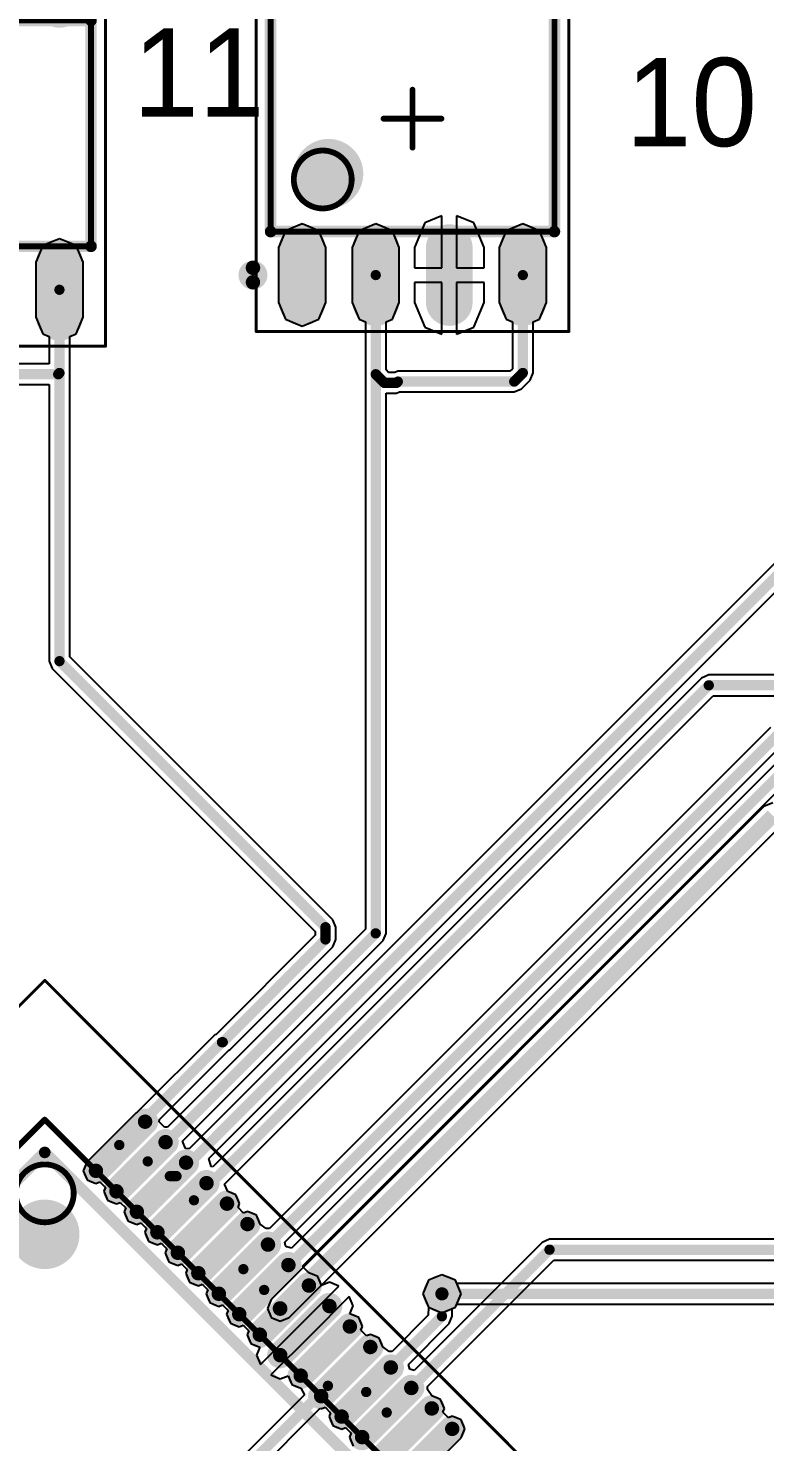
# Model space of a CAD drawing. Header units: millimetres. Extents: x 67 to 176, y 11 to 117.
# Drawn here: x 124.81 to 137.53, y 67.55 to 91.95 of the extents above; entities that cross this region are included whole.
import ezdxf

# ---------------------------------------------------------------- set-up
doc = ezdxf.new("R2010")
doc.units = ezdxf.units.MM
for name, color, linetype in [('BottomLayer', 5, 'Continuous'), ('BottomSolder', 6, 'Continuous'), ('Mechanical13', 56, 'Continuous'), ('Mechanical15', 56, 'Continuous'), ('MultiLayer', 9, 'Continuous'), ('TopLayer', 1, 'Continuous'), ('TopOverlay', 2, 'Continuous'), ('TopPaste', 8, 'Continuous'), ('TopSolder', 216, 'Continuous'), ('ViaHoleLayer', 16, 'Continuous')]:
    doc.layers.add(name, color=color, linetype=linetype)

# ---------------------------------------------------------------- blocks, each defined once
blk = doc.blocks.new('TC4428_54')
at = {"layer": 'Mechanical13', "const_width": 0.1}
for points in [[(-1.95, 2.45), (1.95, 2.45)], [(-1.95, 2.45), (-1.95, -2.45)], [(1.95, 2.45), (1.95, -2.45)], [(-1.95, -2.45), (1.95, -2.45)]]:
    blk.add_lwpolyline(points, dxfattribs=at)
at = {"layer": 'Mechanical13'}
for points, const_width in [([(-1.975, 2.45, 1), (-1.925, 2.45, 1)], 0.05), ([(-1.975, 2.45, 1), (-1.925, 2.45, 1)], 0.05), ([(1.925, 2.45, 1), (1.975, 2.45, 1)], 0.05), ([(1.925, 2.45, 1), (1.975, 2.45, 1)], 0.05), ([(-0.55, 1.55, 1), (-1.55, 1.55, 1)], 0.1), ([(-1.575, 1.55, 1), (-1.525, 1.55, 1)], 0.05), ([(-0.575, 1.55, 1), (-0.525, 1.55, 1)], 0.05), ([(-1.975, -2.45, 1), (-1.925, -2.45, 1)], 0.05), ([(-1.975, -2.45, 1), (-1.925, -2.45, 1)], 0.05), ([(1.925, -2.45, 1), (1.975, -2.45, 1)], 0.05), ([(1.925, -2.45, 1), (1.975, -2.45, 1)], 0.05)]:
    blk.add_lwpolyline(points, format="xyb", close=True, dxfattribs=dict(at, const_width=const_width))
at = {"layer": 'Mechanical15'}
for points, const_width in [([(-3.675, 2.7), (3.675, 2.7)], 0.05), ([(-3.675, 2.7), (-3.675, -2.7)], 0.05), ([(3.675, 2.7), (3.675, -2.7)], 0.05), ([(0, 0.5), (0, -0.5)], 0.1), ([(-0.5, 0), (0.5, 0)], 0.1), ([(-3.675, -2.7), (3.675, -2.7)], 0.05)]:
    blk.add_lwpolyline(points, dxfattribs=dict(at, const_width=const_width))
for points, const_width in [([(-3.687, 2.7, 1), (-3.662, 2.7, 1)], 0.025), ([(-3.687, 2.7, 1), (-3.662, 2.7, 1)], 0.025), ([(3.663, 2.7, 1), (3.688, 2.7, 1)], 0.025), ([(3.663, 2.7, 1), (3.688, 2.7, 1)], 0.025), ([(-0.025, 0.5, 1), (0.025, 0.5, 1)], 0.05), ([(-0.525, 0, 1), (-0.475, 0, 1)], 0.05), ([(0.475, 0, 1), (0.525, 0, 1)], 0.05), ([(-0.025, -0.5, 1), (0.025, -0.5, 1)], 0.05), ([(-3.687, -2.7, 1), (-3.662, -2.7, 1)], 0.025), ([(-3.687, -2.7, 1), (-3.662, -2.7, 1)], 0.025), ([(3.663, -2.7, 1), (3.688, -2.7, 1)], 0.025), ([(3.663, -2.7, 1), (3.688, -2.7, 1)], 0.025)]:
    blk.add_lwpolyline(points, format="xyb", close=True, dxfattribs=dict(at, const_width=const_width))
at = {"layer": 'TopLayer', "const_width": 0.6}
for points in [[(-3.175, 1.905), (-2.225, 1.905)], [(2.225, 1.905), (3.175, 1.905)], [(-3.175, 0.635), (-2.225, 0.635)], [(2.225, 0.635), (3.175, 0.635)], [(-3.175, -0.635), (-2.225, -0.635)], [(2.225, -0.635), (3.175, -0.635)], [(-3.175, -1.905), (-2.225, -1.905)], [(2.225, -1.905), (3.175, -1.905)]]:
    blk.add_lwpolyline(points, dxfattribs=at)
at = {"layer": 'TopLayer', "const_width": 0.3}
for points in [[(-3.325, 1.905, 1), (-3.025, 1.905, 1)], [(-2.375, 1.905, 1), (-2.075, 1.905, 1)], [(2.075, 1.905, 1), (2.375, 1.905, 1)], [(3.025, 1.905, 1), (3.325, 1.905, 1)], [(-3.325, 0.635, 1), (-3.025, 0.635, 1)], [(-2.375, 0.635, 1), (-2.075, 0.635, 1)], [(2.075, 0.635, 1), (2.375, 0.635, 1)], [(3.025, 0.635, 1), (3.325, 0.635, 1)], [(-3.325, -0.635, 1), (-3.025, -0.635, 1)], [(-2.375, -0.635, 1), (-2.075, -0.635, 1)], [(2.075, -0.635, 1), (2.375, -0.635, 1)], [(3.025, -0.635, 1), (3.325, -0.635, 1)], [(-3.325, -1.905, 1), (-3.025, -1.905, 1)], [(-2.375, -1.905, 1), (-2.075, -1.905, 1)], [(2.075, -1.905, 1), (2.375, -1.905, 1)], [(3.025, -1.905, 1), (3.325, -1.905, 1)]]:
    blk.add_lwpolyline(points, format="xyb", close=True, dxfattribs=at)
at = {"layer": 'TopOverlay'}
for points, const_width in [([(-2.575, 2.755, 1), (-2.825, 2.755, 1)], 0.25), ([(-2.887, 2.755, 1), (-2.763, 2.755, 1)], 0.125), ([(-2.637, 2.755, 1), (-2.512, 2.755, 1)], 0.125), ([(-2, 2.45, 1), (-1.9, 2.45, 1)], 0.1), ([(-2, 2.45, 1), (-1.9, 2.45, 1)], 0.1), ([(1.9, 2.45, 1), (2, 2.45, 1)], 0.1), ([(1.9, 2.45, 1), (2, 2.45, 1)], 0.1), ([(-0.65, 1.45, 1), (-1.25, 1.45, 1)], 0.6), ([(-1.4, 1.45, 1), (-1.1, 1.45, 1)], 0.3), ([(-0.8, 1.45, 1), (-0.5, 1.45, 1)], 0.3), ([(-2, -2.45, 1), (-1.9, -2.45, 1)], 0.1), ([(-2, -2.45, 1), (-1.9, -2.45, 1)], 0.1), ([(1.9, -2.45, 1), (2, -2.45, 1)], 0.1), ([(1.9, -2.45, 1), (2, -2.45, 1)], 0.1)]:
    blk.add_lwpolyline(points, format="xyb", close=True, dxfattribs=dict(at, const_width=const_width))
at = {"layer": 'TopOverlay', "const_width": 0.2}
for points in [[(-1.95, 2.45), (1.95, 2.45)], [(-1.95, 2.45), (-1.95, -2.45)], [(1.95, 2.45), (1.95, -2.45)], [(-1.95, -2.45), (1.95, -2.45)]]:
    blk.add_lwpolyline(points, dxfattribs=at)
at = {"layer": 'TopPaste', "const_width": 0.6}
for points in [[(-3.175, 1.905), (-2.225, 1.905)], [(2.225, 1.905), (3.175, 1.905)], [(-3.175, 0.635), (-2.225, 0.635)], [(2.225, 0.635), (3.175, 0.635)], [(-3.175, -0.635), (-2.225, -0.635)], [(2.225, -0.635), (3.175, -0.635)], [(-3.175, -1.905), (-2.225, -1.905)], [(2.225, -1.905), (3.175, -1.905)]]:
    blk.add_lwpolyline(points, dxfattribs=at)
at = {"layer": 'TopPaste', "const_width": 0.3}
for points in [[(-3.325, 1.905, 1), (-3.025, 1.905, 1)], [(-2.375, 1.905, 1), (-2.075, 1.905, 1)], [(2.075, 1.905, 1), (2.375, 1.905, 1)], [(3.025, 1.905, 1), (3.325, 1.905, 1)], [(-3.325, 0.635, 1), (-3.025, 0.635, 1)], [(-2.375, 0.635, 1), (-2.075, 0.635, 1)], [(2.075, 0.635, 1), (2.375, 0.635, 1)], [(3.025, 0.635, 1), (3.325, 0.635, 1)], [(-3.325, -0.635, 1), (-3.025, -0.635, 1)], [(-2.375, -0.635, 1), (-2.075, -0.635, 1)], [(2.075, -0.635, 1), (2.375, -0.635, 1)], [(3.025, -0.635, 1), (3.325, -0.635, 1)], [(-3.325, -1.905, 1), (-3.025, -1.905, 1)], [(-2.375, -1.905, 1), (-2.075, -1.905, 1)], [(2.075, -1.905, 1), (2.375, -1.905, 1)], [(3.025, -1.905, 1), (3.325, -1.905, 1)]]:
    blk.add_lwpolyline(points, format="xyb", close=True, dxfattribs=at)
at = {"layer": 'TopSolder', "const_width": 0.803}
for points in [[(-3.175, 1.905), (-2.225, 1.905)], [(2.225, 1.905), (3.175, 1.905)], [(-3.175, 0.635), (-2.225, 0.635)], [(2.225, 0.635), (3.175, 0.635)], [(-3.175, -0.635), (-2.225, -0.635)], [(2.225, -0.635), (3.175, -0.635)], [(-3.175, -1.905), (-2.225, -1.905)], [(2.225, -1.905), (3.175, -1.905)]]:
    blk.add_lwpolyline(points, dxfattribs=at)
at = {"layer": 'TopSolder', "const_width": 0.402}
for points in [[(-3.376, 1.905, 1), (-2.974, 1.905, 1)], [(-2.426, 1.905, 1), (-2.024, 1.905, 1)], [(2.024, 1.905, 1), (2.426, 1.905, 1)], [(2.974, 1.905, 1), (3.376, 1.905, 1)], [(-3.376, 0.635, 1), (-2.974, 0.635, 1)], [(-2.426, 0.635, 1), (-2.024, 0.635, 1)], [(2.024, 0.635, 1), (2.426, 0.635, 1)], [(2.974, 0.635, 1), (3.376, 0.635, 1)], [(-3.376, -0.635, 1), (-2.974, -0.635, 1)], [(-2.426, -0.635, 1), (-2.024, -0.635, 1)], [(2.024, -0.635, 1), (2.426, -0.635, 1)], [(2.974, -0.635, 1), (3.376, -0.635, 1)], [(-3.376, -1.905, 1), (-2.974, -1.905, 1)], [(-2.426, -1.905, 1), (-2.024, -1.905, 1)], [(2.024, -1.905, 1), (2.426, -1.905, 1)], [(2.974, -1.905, 1), (3.376, -1.905, 1)]]:
    blk.add_lwpolyline(points, format="xyb", close=True, dxfattribs=at)
blk = doc.blocks.new('TC4428_57')
at = {"layer": 'Mechanical13', "const_width": 0.1}
for points in [[(-1.95, 2.45), (1.95, 2.45)], [(-1.95, 2.45), (-1.95, -2.45)], [(1.95, 2.45), (1.95, -2.45)], [(-1.95, -2.45), (1.95, -2.45)]]:
    blk.add_lwpolyline(points, dxfattribs=at)
at = {"layer": 'Mechanical13'}
for points, const_width in [([(-1.975, 2.45, 1), (-1.925, 2.45, 1)], 0.05), ([(-1.975, 2.45, 1), (-1.925, 2.45, 1)], 0.05), ([(1.925, 2.45, 1), (1.975, 2.45, 1)], 0.05), ([(1.925, 2.45, 1), (1.975, 2.45, 1)], 0.05), ([(-0.55, 1.55, 1), (-1.55, 1.55, 1)], 0.1), ([(-1.575, 1.55, 1), (-1.525, 1.55, 1)], 0.05), ([(-0.575, 1.55, 1), (-0.525, 1.55, 1)], 0.05), ([(-1.975, -2.45, 1), (-1.925, -2.45, 1)], 0.05), ([(-1.975, -2.45, 1), (-1.925, -2.45, 1)], 0.05), ([(1.925, -2.45, 1), (1.975, -2.45, 1)], 0.05), ([(1.925, -2.45, 1), (1.975, -2.45, 1)], 0.05)]:
    blk.add_lwpolyline(points, format="xyb", close=True, dxfattribs=dict(at, const_width=const_width))
at = {"layer": 'Mechanical15'}
for points, const_width in [([(-3.675, 2.7), (3.675, 2.7)], 0.05), ([(-3.675, 2.7), (-3.675, -2.7)], 0.05), ([(3.675, 2.7), (3.675, -2.7)], 0.05), ([(0, 0.5), (0, -0.5)], 0.1), ([(-0.5, 0), (0.5, 0)], 0.1), ([(-3.675, -2.7), (3.675, -2.7)], 0.05)]:
    blk.add_lwpolyline(points, dxfattribs=dict(at, const_width=const_width))
for points, const_width in [([(-3.687, 2.7, 1), (-3.662, 2.7, 1)], 0.025), ([(-3.687, 2.7, 1), (-3.662, 2.7, 1)], 0.025), ([(3.663, 2.7, 1), (3.688, 2.7, 1)], 0.025), ([(3.663, 2.7, 1), (3.688, 2.7, 1)], 0.025), ([(-0.025, 0.5, 1), (0.025, 0.5, 1)], 0.05), ([(-0.525, 0, 1), (-0.475, 0, 1)], 0.05), ([(0.475, 0, 1), (0.525, 0, 1)], 0.05), ([(-0.025, -0.5, 1), (0.025, -0.5, 1)], 0.05), ([(-3.687, -2.7, 1), (-3.662, -2.7, 1)], 0.025), ([(-3.687, -2.7, 1), (-3.662, -2.7, 1)], 0.025), ([(3.663, -2.7, 1), (3.688, -2.7, 1)], 0.025), ([(3.663, -2.7, 1), (3.688, -2.7, 1)], 0.025)]:
    blk.add_lwpolyline(points, format="xyb", close=True, dxfattribs=dict(at, const_width=const_width))
at = {"layer": 'TopLayer', "const_width": 0.6}
for points in [[(-3.175, 1.905), (-2.225, 1.905)], [(2.225, 1.905), (3.175, 1.905)], [(-3.175, 0.635), (-2.225, 0.635)], [(2.225, 0.635), (3.175, 0.635)], [(-3.175, -0.635), (-2.225, -0.635)], [(2.225, -0.635), (3.175, -0.635)], [(-3.175, -1.905), (-2.225, -1.905)], [(2.225, -1.905), (3.175, -1.905)]]:
    blk.add_lwpolyline(points, dxfattribs=at)
at = {"layer": 'TopLayer', "const_width": 0.3}
for points in [[(-3.325, 1.905, 1), (-3.025, 1.905, 1)], [(-2.375, 1.905, 1), (-2.075, 1.905, 1)], [(2.075, 1.905, 1), (2.375, 1.905, 1)], [(3.025, 1.905, 1), (3.325, 1.905, 1)], [(-3.325, 0.635, 1), (-3.025, 0.635, 1)], [(-2.375, 0.635, 1), (-2.075, 0.635, 1)], [(2.075, 0.635, 1), (2.375, 0.635, 1)], [(3.025, 0.635, 1), (3.325, 0.635, 1)], [(-3.325, -0.635, 1), (-3.025, -0.635, 1)], [(-2.375, -0.635, 1), (-2.075, -0.635, 1)], [(2.075, -0.635, 1), (2.375, -0.635, 1)], [(3.025, -0.635, 1), (3.325, -0.635, 1)], [(-3.325, -1.905, 1), (-3.025, -1.905, 1)], [(-2.375, -1.905, 1), (-2.075, -1.905, 1)], [(2.075, -1.905, 1), (2.375, -1.905, 1)], [(3.025, -1.905, 1), (3.325, -1.905, 1)]]:
    blk.add_lwpolyline(points, format="xyb", close=True, dxfattribs=at)
at = {"layer": 'TopOverlay'}
for points, const_width in [([(-2.575, 2.755, 1), (-2.825, 2.755, 1)], 0.25), ([(-2.887, 2.755, 1), (-2.763, 2.755, 1)], 0.125), ([(-2.637, 2.755, 1), (-2.512, 2.755, 1)], 0.125), ([(-2, 2.45, 1), (-1.9, 2.45, 1)], 0.1), ([(-2, 2.45, 1), (-1.9, 2.45, 1)], 0.1), ([(1.9, 2.45, 1), (2, 2.45, 1)], 0.1), ([(1.9, 2.45, 1), (2, 2.45, 1)], 0.1), ([(-0.65, 1.45, 1), (-1.25, 1.45, 1)], 0.6), ([(-1.4, 1.45, 1), (-1.1, 1.45, 1)], 0.3), ([(-0.8, 1.45, 1), (-0.5, 1.45, 1)], 0.3), ([(-2, -2.45, 1), (-1.9, -2.45, 1)], 0.1), ([(-2, -2.45, 1), (-1.9, -2.45, 1)], 0.1), ([(1.9, -2.45, 1), (2, -2.45, 1)], 0.1), ([(1.9, -2.45, 1), (2, -2.45, 1)], 0.1)]:
    blk.add_lwpolyline(points, format="xyb", close=True, dxfattribs=dict(at, const_width=const_width))
at = {"layer": 'TopOverlay', "const_width": 0.2}
for points in [[(-1.95, 2.45), (1.95, 2.45)], [(-1.95, 2.45), (-1.95, -2.45)], [(1.95, 2.45), (1.95, -2.45)], [(-1.95, -2.45), (1.95, -2.45)]]:
    blk.add_lwpolyline(points, dxfattribs=at)
at = {"layer": 'TopPaste', "const_width": 0.6}
for points in [[(-3.175, 1.905), (-2.225, 1.905)], [(2.225, 1.905), (3.175, 1.905)], [(-3.175, 0.635), (-2.225, 0.635)], [(2.225, 0.635), (3.175, 0.635)], [(-3.175, -0.635), (-2.225, -0.635)], [(2.225, -0.635), (3.175, -0.635)], [(-3.175, -1.905), (-2.225, -1.905)], [(2.225, -1.905), (3.175, -1.905)]]:
    blk.add_lwpolyline(points, dxfattribs=at)
at = {"layer": 'TopPaste', "const_width": 0.3}
for points in [[(-3.325, 1.905, 1), (-3.025, 1.905, 1)], [(-2.375, 1.905, 1), (-2.075, 1.905, 1)], [(2.075, 1.905, 1), (2.375, 1.905, 1)], [(3.025, 1.905, 1), (3.325, 1.905, 1)], [(-3.325, 0.635, 1), (-3.025, 0.635, 1)], [(-2.375, 0.635, 1), (-2.075, 0.635, 1)], [(2.075, 0.635, 1), (2.375, 0.635, 1)], [(3.025, 0.635, 1), (3.325, 0.635, 1)], [(-3.325, -0.635, 1), (-3.025, -0.635, 1)], [(-2.375, -0.635, 1), (-2.075, -0.635, 1)], [(2.075, -0.635, 1), (2.375, -0.635, 1)], [(3.025, -0.635, 1), (3.325, -0.635, 1)], [(-3.325, -1.905, 1), (-3.025, -1.905, 1)], [(-2.375, -1.905, 1), (-2.075, -1.905, 1)], [(2.075, -1.905, 1), (2.375, -1.905, 1)], [(3.025, -1.905, 1), (3.325, -1.905, 1)]]:
    blk.add_lwpolyline(points, format="xyb", close=True, dxfattribs=at)
at = {"layer": 'TopSolder', "const_width": 0.803}
for points in [[(-3.175, 1.905), (-2.225, 1.905)], [(2.225, 1.905), (3.175, 1.905)], [(-3.175, 0.635), (-2.225, 0.635)], [(2.225, 0.635), (3.175, 0.635)], [(-3.175, -0.635), (-2.225, -0.635)], [(2.225, -0.635), (3.175, -0.635)], [(-3.175, -1.905), (-2.225, -1.905)], [(2.225, -1.905), (3.175, -1.905)]]:
    blk.add_lwpolyline(points, dxfattribs=at)
at = {"layer": 'TopSolder', "const_width": 0.402}
for points in [[(-3.376, 1.905, 1), (-2.974, 1.905, 1)], [(-2.426, 1.905, 1), (-2.024, 1.905, 1)], [(2.024, 1.905, 1), (2.426, 1.905, 1)], [(2.974, 1.905, 1), (3.376, 1.905, 1)], [(-3.376, 0.635, 1), (-2.974, 0.635, 1)], [(-2.426, 0.635, 1), (-2.024, 0.635, 1)], [(2.024, 0.635, 1), (2.426, 0.635, 1)], [(2.974, 0.635, 1), (3.376, 0.635, 1)], [(-3.376, -0.635, 1), (-2.974, -0.635, 1)], [(-2.426, -0.635, 1), (-2.024, -0.635, 1)], [(2.024, -0.635, 1), (2.426, -0.635, 1)], [(2.974, -0.635, 1), (3.376, -0.635, 1)], [(-3.376, -1.905, 1), (-2.974, -1.905, 1)], [(-2.426, -1.905, 1), (-2.024, -1.905, 1)], [(2.024, -1.905, 1), (2.426, -1.905, 1)], [(2.974, -1.905, 1), (3.376, -1.905, 1)]]:
    blk.add_lwpolyline(points, format="xyb", close=True, dxfattribs=at)
blk = doc.blocks.new('TM4CF_____89')
at = {"layer": 'Mechanical13', "const_width": 0.1}
for points in [[(-5, 5), (5, 5)], [(-5, -5), (-5, 5)]]:
    blk.add_lwpolyline(points, dxfattribs=at)
at = {"layer": 'Mechanical13'}
for points, const_width in [([(-5.025, 5, 1), (-4.975, 5, 1)], 0.05), ([(-5.025, 5, 1), (-4.975, 5, 1)], 0.05), ([(-3.6, 4.1, 1), (-4.6, 4.1, 1)], 0.1), ([(-3.625, 4.1, 1), (-3.575, 4.1, 1)], 0.05)]:
    blk.add_lwpolyline(points, format="xyb", close=True, dxfattribs=dict(at, const_width=const_width))
at = {"layer": 'Mechanical15', "const_width": 0.05}
for points in [[(-6.7, 6.7), (6.7, 6.7)], [(-6.7, -6.7), (-6.7, 6.7)]]:
    blk.add_lwpolyline(points, dxfattribs=at)
at = {"layer": 'Mechanical15', "const_width": 0.025}
blk.add_lwpolyline([(-6.712, 6.7, 1), (-6.687, 6.7, 1)], format="xyb", close=True, dxfattribs=at)
blk.add_lwpolyline([(-6.712, 6.7, 1), (-6.687, 6.7, 1)], format="xyb", close=True, dxfattribs=at)
at = {"layer": 'TopLayer', "const_width": 0.25}
for points in [[(-3.75, 6.2), (-3.75, 5)], [(-3.25, 6.2), (-3.25, 5)], [(-2.75, 6.2), (-2.75, 5)], [(-2.25, 6.2), (-2.25, 5)], [(-1.75, 6.2), (-1.75, 5)], [(-1.25, 6.2), (-1.25, 5)], [(-0.75, 6.2), (-0.75, 5)], [(-0.25, 6.2), (-0.25, 5)], [(0.25, 6.2), (0.25, 5)], [(0.75, 6.2), (0.75, 5)], [(1.25, 6.2), (1.25, 5)], [(1.75, 6.2), (1.75, 5)], [(2.25, 6.2), (2.25, 5)], [(2.75, 6.2), (2.75, 5)], [(3.25, 6.2), (3.25, 5)], [(3.75, 6.2), (3.75, 5)]]:
    blk.add_lwpolyline(points, dxfattribs=at)
at = {"layer": 'TopLayer', "const_width": 0.125}
for points in [[(-3.812, 6.2, 1), (-3.688, 6.2, 1)], [(-3.312, 6.2, 1), (-3.187, 6.2, 1)], [(-2.812, 6.2, 1), (-2.688, 6.2, 1)], [(-2.312, 6.2, 1), (-2.187, 6.2, 1)], [(-1.812, 6.2, 1), (-1.687, 6.2, 1)], [(-1.312, 6.2, 1), (-1.188, 6.2, 1)], [(-0.812, 6.2, 1), (-0.687, 6.2, 1)], [(-0.312, 6.2, 1), (-0.188, 6.2, 1)], [(0.188, 6.2, 1), (0.313, 6.2, 1)], [(0.688, 6.2, 1), (0.813, 6.2, 1)], [(1.188, 6.2, 1), (1.312, 6.2, 1)], [(1.688, 6.2, 1), (1.813, 6.2, 1)], [(2.188, 6.2, 1), (2.312, 6.2, 1)], [(2.688, 6.2, 1), (2.813, 6.2, 1)], [(3.188, 6.2, 1), (3.313, 6.2, 1)], [(3.688, 6.2, 1), (3.812, 6.2, 1)], [(-3.812, 5, 1), (-3.688, 5, 1)], [(-3.312, 5, 1), (-3.187, 5, 1)], [(-2.812, 5, 1), (-2.688, 5, 1)], [(-2.312, 5, 1), (-2.187, 5, 1)], [(-1.812, 5, 1), (-1.687, 5, 1)], [(-1.312, 5, 1), (-1.188, 5, 1)], [(-0.812, 5, 1), (-0.687, 5, 1)], [(-0.312, 5, 1), (-0.188, 5, 1)], [(0.188, 5, 1), (0.313, 5, 1)], [(0.688, 5, 1), (0.813, 5, 1)], [(1.188, 5, 1), (1.312, 5, 1)], [(1.688, 5, 1), (1.813, 5, 1)], [(2.188, 5, 1), (2.312, 5, 1)], [(2.688, 5, 1), (2.813, 5, 1)]]:
    blk.add_lwpolyline(points, format="xyb", close=True, dxfattribs=at)
at = {"layer": 'TopOverlay', "const_width": 0.2}
for points in [[(-4.6, 4.6), (4.6, 4.6)], [(-4.6, -4.6), (-4.6, 4.6)]]:
    blk.add_lwpolyline(points, dxfattribs=at)
at = {"layer": 'TopOverlay'}
for points, const_width in [([(-4.65, 4.6, 1), (-4.55, 4.6, 1)], 0.1), ([(-4.65, 4.6, 1), (-4.55, 4.6, 1)], 0.1), ([(-3.3, 3.6, 1), (-3.9, 3.6, 1)], 0.6), ([(-4.05, 3.6, 1), (-3.75, 3.6, 1)], 0.3), ([(-3.45, 3.6, 1), (-3.15, 3.6, 1)], 0.3)]:
    blk.add_lwpolyline(points, format="xyb", close=True, dxfattribs=dict(at, const_width=const_width))
at = {"layer": 'TopPaste', "const_width": 0.25}
for points in [[(-3.75, 6.2), (-3.75, 5)], [(-3.25, 6.2), (-3.25, 5)], [(-2.75, 6.2), (-2.75, 5)], [(-2.25, 6.2), (-2.25, 5)], [(-1.75, 6.2), (-1.75, 5)], [(-1.25, 6.2), (-1.25, 5)], [(-0.75, 6.2), (-0.75, 5)], [(-0.25, 6.2), (-0.25, 5)], [(0.25, 6.2), (0.25, 5)], [(0.75, 6.2), (0.75, 5)], [(1.25, 6.2), (1.25, 5)], [(1.75, 6.2), (1.75, 5)], [(2.25, 6.2), (2.25, 5)], [(2.75, 6.2), (2.75, 5)], [(3.25, 6.2), (3.25, 5)], [(3.75, 6.2), (3.75, 5)]]:
    blk.add_lwpolyline(points, dxfattribs=at)
at = {"layer": 'TopPaste', "const_width": 0.125}
for points in [[(-3.812, 6.2, 1), (-3.688, 6.2, 1)], [(-3.312, 6.2, 1), (-3.187, 6.2, 1)], [(-2.812, 6.2, 1), (-2.688, 6.2, 1)], [(-2.312, 6.2, 1), (-2.187, 6.2, 1)], [(-1.812, 6.2, 1), (-1.687, 6.2, 1)], [(-1.312, 6.2, 1), (-1.188, 6.2, 1)], [(-0.812, 6.2, 1), (-0.687, 6.2, 1)], [(-0.312, 6.2, 1), (-0.188, 6.2, 1)], [(0.188, 6.2, 1), (0.313, 6.2, 1)], [(0.688, 6.2, 1), (0.813, 6.2, 1)], [(1.188, 6.2, 1), (1.312, 6.2, 1)], [(1.688, 6.2, 1), (1.813, 6.2, 1)], [(2.188, 6.2, 1), (2.312, 6.2, 1)], [(2.688, 6.2, 1), (2.813, 6.2, 1)], [(3.188, 6.2, 1), (3.313, 6.2, 1)], [(3.688, 6.2, 1), (3.812, 6.2, 1)], [(-3.812, 5, 1), (-3.688, 5, 1)], [(-3.312, 5, 1), (-3.187, 5, 1)], [(-2.812, 5, 1), (-2.688, 5, 1)], [(-2.312, 5, 1), (-2.187, 5, 1)], [(-1.812, 5, 1), (-1.687, 5, 1)], [(-1.312, 5, 1), (-1.188, 5, 1)], [(-0.812, 5, 1), (-0.687, 5, 1)], [(-0.312, 5, 1), (-0.188, 5, 1)], [(0.188, 5, 1), (0.313, 5, 1)], [(0.688, 5, 1), (0.813, 5, 1)], [(1.188, 5, 1), (1.312, 5, 1)], [(1.688, 5, 1), (1.813, 5, 1)], [(2.188, 5, 1), (2.312, 5, 1)], [(2.688, 5, 1), (2.813, 5, 1)]]:
    blk.add_lwpolyline(points, format="xyb", close=True, dxfattribs=at)
at = {"layer": 'TopSolder', "const_width": 0.453}
for points in [[(-3.75, 6.2), (-3.75, 5)], [(-3.25, 6.2), (-3.25, 5)], [(-2.75, 6.2), (-2.75, 5)], [(-2.25, 6.2), (-2.25, 5)], [(-1.75, 6.2), (-1.75, 5)], [(-1.25, 6.2), (-1.25, 5)], [(-0.75, 6.2), (-0.75, 5)], [(-0.25, 6.2), (-0.25, 5)], [(0.25, 6.2), (0.25, 5)], [(0.75, 6.2), (0.75, 5)], [(1.25, 6.2), (1.25, 5)], [(1.75, 6.2), (1.75, 5)], [(2.25, 6.2), (2.25, 5)], [(2.75, 6.2), (2.75, 5)], [(3.25, 6.2), (3.25, 5)], [(3.75, 6.2), (3.75, 5)]]:
    blk.add_lwpolyline(points, dxfattribs=at)
at = {"layer": 'TopSolder', "const_width": 0.227}
for points in [[(-3.863, 6.2, 1), (-3.637, 6.2, 1)], [(-3.363, 6.2, 1), (-3.137, 6.2, 1)], [(-2.863, 6.2, 1), (-2.637, 6.2, 1)], [(-2.363, 6.2, 1), (-2.137, 6.2, 1)], [(-1.863, 6.2, 1), (-1.637, 6.2, 1)], [(-1.363, 6.2, 1), (-1.137, 6.2, 1)], [(-0.863, 6.2, 1), (-0.637, 6.2, 1)], [(-0.363, 6.2, 1), (-0.137, 6.2, 1)], [(0.137, 6.2, 1), (0.363, 6.2, 1)], [(0.637, 6.2, 1), (0.863, 6.2, 1)], [(1.137, 6.2, 1), (1.363, 6.2, 1)], [(1.637, 6.2, 1), (1.863, 6.2, 1)], [(2.137, 6.2, 1), (2.363, 6.2, 1)], [(2.637, 6.2, 1), (2.863, 6.2, 1)], [(3.137, 6.2, 1), (3.363, 6.2, 1)], [(3.637, 6.2, 1), (3.863, 6.2, 1)], [(-3.863, 5, 1), (-3.637, 5, 1)], [(-3.363, 5, 1), (-3.137, 5, 1)], [(-2.863, 5, 1), (-2.637, 5, 1)], [(-2.363, 5, 1), (-2.137, 5, 1)], [(-1.863, 5, 1), (-1.637, 5, 1)], [(-1.363, 5, 1), (-1.137, 5, 1)], [(-0.863, 5, 1), (-0.637, 5, 1)], [(-0.363, 5, 1), (-0.137, 5, 1)], [(0.137, 5, 1), (0.363, 5, 1)], [(0.637, 5, 1), (0.863, 5, 1)], [(1.137, 5, 1), (1.363, 5, 1)], [(1.637, 5, 1), (1.863, 5, 1)], [(2.137, 5, 1), (2.363, 5, 1)], [(2.637, 5, 1), (2.863, 5, 1)]]:
    blk.add_lwpolyline(points, format="xyb", close=True, dxfattribs=at)

msp = doc.modelspace()

# ---------------------------------------------------------------- linework, layer by layer
at = {"layer": 'BottomLayer'}
for p, q in [((137.668, 78.579), (137.512, 78.515)), ((137.512, 78.515), (129.003, 70.006)), ((129.315, 69.694), (137.759, 78.139)), ((131.72, 70.337), (131.623, 70.104)), ((131.953, 70.434), (131.72, 70.337)), ((132.186, 70.337), (131.953, 70.434)), ((132.209, 70.283), (132.186, 70.337)), ((148.389, 70.283), (132.209, 70.283)), ((131.623, 70.104), (131.72, 69.871)), ((129.003, 70.006), (128.939, 69.85)), ((128.939, 69.85), (129.003, 69.694)), ((131.72, 69.871), (131.953, 69.774)), ((131.953, 69.774), (132.186, 69.871)), ((132.186, 69.871), (132.209, 69.925)), ((132.209, 69.925), (148.463, 69.925)), ((129.003, 69.694), (129.159, 69.63)), ((129.159, 69.63), (129.315, 69.694))]:
    msp.add_line(p, q, dxfattribs=at)
for points, const_width in [([(129.159, 69.85), (137.668, 78.359)], 0.254), ([(131.953, 70.104), (148.463, 70.104)], 0.178)]:
    msp.add_lwpolyline(points, dxfattribs=dict(at, const_width=const_width))
for points, const_width in [([(131.839, 70.104, 1), (132.067, 70.104, 1)], 0.229), ([(131.909, 70.104, 1), (131.997, 70.104, 1)], 0.0889), ([(129.095, 69.85, 1), (129.222, 69.85, 1)], 0.127)]:
    msp.add_lwpolyline(points, format="xyb", close=True, dxfattribs=dict(at, const_width=const_width))
at = {"layer": 'BottomSolder', "const_width": 0.33}
msp.add_lwpolyline([(131.788, 70.104, 1), (132.118, 70.104, 1)], format="xyb", close=True, dxfattribs=at)
at = {"layer": 'MultiLayer', "const_width": 0.229}
msp.add_lwpolyline([(131.839, 70.104, 1), (132.067, 70.104, 1)], format="xyb", close=True, dxfattribs=at)
at = {"layer": 'TopLayer'}
for p, q in [((131.656, 88.59), (131.48, 88.166)), ((131.953, 88.713), (131.656, 88.59)), ((131.953, 87.818), (131.953, 88.713)), ((132.504, 88.59), (132.207, 88.713)), ((132.207, 88.713), (132.207, 87.818)), ((132.68, 88.166), (132.504, 88.59)), ((129.252, 88.454), (129.133, 88.166)), ((129.54, 88.573), (129.252, 88.454)), ((129.828, 88.454), (129.54, 88.573)), ((129.947, 88.166), (129.828, 88.454)), ((130.522, 88.454), (130.403, 88.166)), ((130.81, 88.573), (130.522, 88.454)), ((131.098, 88.454), (130.81, 88.573)), ((131.217, 88.166), (131.098, 88.454)), ((133.062, 88.454), (132.943, 88.166)), ((133.35, 88.573), (133.062, 88.454)), ((133.638, 88.454), (133.35, 88.573)), ((133.757, 88.166), (133.638, 88.454)), ((125.061, 88.2), (124.942, 87.912)), ((125.349, 88.319), (125.061, 88.2)), ((125.637, 88.2), (125.349, 88.319)), ((125.756, 87.912), (125.637, 88.2)), ((129.133, 88.166), (129.133, 87.216)), ((129.947, 87.216), (129.947, 88.166)), ((130.403, 88.166), (130.403, 87.216)), ((131.217, 87.216), (131.217, 88.166)), ((131.48, 88.166), (131.48, 87.818)), ((132.68, 87.818), (132.68, 88.166)), ((132.943, 88.166), (132.943, 87.216)), ((133.757, 87.216), (133.757, 88.166)), ((124.942, 87.912), (124.942, 86.962)), ((125.756, 86.962), (125.756, 87.912)), ((131.48, 87.818), (131.953, 87.818)), ((132.207, 87.818), (132.68, 87.818)), ((131.953, 87.564), (131.48, 87.564)), ((131.48, 87.564), (131.48, 87.216)), ((131.953, 86.669), (131.953, 87.564)), ((132.68, 87.564), (132.207, 87.564)), ((132.207, 87.564), (132.207, 86.669)), ((132.68, 87.216), (132.68, 87.564)), ((129.133, 87.216), (129.252, 86.928)), ((129.828, 86.928), (129.947, 87.216)), ((130.403, 87.216), (130.522, 86.928)), ((131.098, 86.928), (131.217, 87.216)), ((131.48, 87.216), (131.656, 86.792)), ((132.504, 86.792), (132.68, 87.216)), ((132.943, 87.216), (133.062, 86.928)), ((133.638, 86.928), (133.757, 87.216)), ((124.942, 86.962), (125.061, 86.674)), ((125.637, 86.674), (125.756, 86.962)), ((129.252, 86.928), (129.54, 86.809)), ((129.54, 86.809), (129.828, 86.928)), ((130.522, 86.928), (130.631, 86.883)), ((130.631, 86.883), (130.631, 85.979)), ((130.989, 86.883), (131.098, 86.928)), ((130.989, 86.053), (130.989, 86.883)), ((133.062, 86.928), (133.171, 86.883)), ((133.171, 86.883), (133.171, 86.075)), ((133.529, 86.883), (133.638, 86.928)), ((133.529, 86.001), (133.529, 86.883)), ((125.061, 86.674), (125.17, 86.629)), ((125.17, 86.629), (125.17, 86.158)), ((125.528, 86.629), (125.637, 86.674)), ((125.528, 86.001), (125.528, 86.629)), ((131.656, 86.792), (131.953, 86.669)), ((132.207, 86.669), (132.504, 86.792)), ((125.17, 86.158), (123.032, 86.158)), ((125.528, 81.1), (125.528, 86.001)), ((130.631, 85.979), (130.631, 76.401)), ((131.033, 86.009), (130.989, 86.053)), ((131.138, 86.009), (131.033, 86.009)), ((131.191, 86.031), (131.138, 86.009)), ((133.127, 86.031), (131.191, 86.031)), ((133.171, 86.075), (133.127, 86.031)), ((133.476, 85.874), (133.529, 86.001)), ((122.958, 85.8), (125.17, 85.8)), ((125.17, 85.8), (125.17, 81.026)), ((130.989, 76.327), (130.989, 85.652)), ((130.989, 85.652), (131.169, 85.652)), ((131.169, 85.652), (131.222, 85.673)), ((131.222, 85.673), (133.201, 85.673)), ((133.201, 85.673), (133.328, 85.726)), ((133.328, 85.726), (133.476, 85.874)), ((139.902, 84.921), (127.589, 72.608)), ((127.926, 72.44), (140.207, 84.721)), ((125.17, 81.026), (125.223, 80.9)), ((130.069, 76.559), (125.528, 81.1)), ((125.223, 80.9), (129.764, 76.358)), ((136.561, 80.788), (136.435, 80.735)), ((143.019, 80.788), (136.561, 80.788)), ((136.435, 80.735), (127.998, 72.298)), ((128.201, 71.997), (136.635, 80.43)), ((136.635, 80.43), (143.093, 80.43)), ((137.624, 79.882), (128.974, 71.232)), ((129.242, 70.995), (137.824, 79.577)), ((137.834, 79.374), (129.353, 70.893)), ((129.554, 70.589), (138.035, 79.069)), ((130.631, 76.401), (127.213, 72.983)), ((130.121, 76.432), (130.069, 76.559)), ((130.121, 76.222), (130.121, 76.432)), ((127.474, 72.739), (130.936, 76.201)), ((129.764, 76.296), (128.052, 74.583)), ((129.764, 76.358), (129.764, 76.296)), ((130.069, 76.095), (130.121, 76.222)), ((130.936, 76.201), (130.989, 76.327)), ((128.295, 74.321), (130.069, 76.095)), ((128.029, 74.574), (126.693, 73.238)), ((128.052, 74.583), (128.029, 74.574)), ((127.074, 73.114), (128.273, 74.312)), ((128.273, 74.312), (128.295, 74.321)), ((126.673, 73.23), (125.825, 72.381)), ((126.693, 73.238), (126.673, 73.23)), ((127.071, 73.071), (127.074, 73.114)), ((127.16, 72.98), (127.071, 73.071)), ((127.213, 72.983), (127.16, 72.98)), ((127.525, 72.61), (127.474, 72.739)), ((127.589, 72.608), (127.525, 72.61)), ((125.825, 72.381), (125.761, 72.227)), ((125.761, 72.227), (125.825, 72.073)), ((127.969, 72.303), (127.926, 72.44)), ((127.998, 72.298), (127.969, 72.303)), ((125.825, 72.073), (125.979, 72.009)), ((125.979, 72.009), (126.045, 72.037)), ((126.045, 72.037), (126.142, 71.939)), ((128.257, 71.873), (128.201, 71.997)), ((126.142, 71.939), (126.115, 71.874)), ((126.115, 71.874), (126.178, 71.72)), ((128.396, 71.815), (128.257, 71.873)), ((128.459, 71.661), (128.396, 71.815)), ((126.178, 71.72), (126.332, 71.656)), ((126.332, 71.656), (126.398, 71.683)), ((126.398, 71.683), (126.495, 71.586)), ((126.495, 71.586), (126.468, 71.52)), ((126.468, 71.52), (126.532, 71.366)), ((128.432, 71.596), (128.459, 71.661)), ((128.529, 71.498), (128.432, 71.596)), ((128.595, 71.526), (128.529, 71.498)), ((128.749, 71.462), (128.595, 71.526)), ((126.532, 71.366), (126.686, 71.302)), ((126.686, 71.302), (126.752, 71.33)), ((126.752, 71.33), (126.849, 71.232)), ((128.813, 71.308), (128.749, 71.462)), ((128.919, 71.232), (128.813, 71.308)), ((126.849, 71.232), (126.822, 71.167)), ((126.822, 71.167), (126.886, 71.013)), ((126.886, 71.013), (127.04, 70.949)), ((128.974, 71.232), (128.919, 71.232)), ((133.81, 71.045), (133.684, 70.992)), ((138.864, 71.045), (133.81, 71.045)), ((127.04, 70.949), (127.105, 70.976)), ((127.105, 70.976), (127.203, 70.879)), ((127.203, 70.879), (127.175, 70.813)), ((127.175, 70.813), (127.239, 70.659)), ((129.254, 70.932), (129.242, 70.995)), ((129.273, 70.913), (129.254, 70.932)), ((129.353, 70.893), (129.273, 70.913)), ((133.684, 70.992), (131.474, 68.783)), ((127.239, 70.659), (127.393, 70.595)), ((127.393, 70.595), (127.459, 70.622)), ((127.459, 70.622), (127.556, 70.525)), ((127.556, 70.525), (127.529, 70.459)), ((129.559, 70.563), (129.554, 70.589)), ((129.656, 70.465), (129.559, 70.563)), ((131.701, 68.505), (133.884, 70.687)), ((133.884, 70.687), (138.938, 70.687)), ((127.529, 70.459), (127.593, 70.305)), ((127.593, 70.305), (127.747, 70.242)), ((129.81, 70.401), (129.656, 70.465)), ((129.873, 70.248), (129.81, 70.401)), ((130.009, 70.304), (129.873, 70.248)), ((130.172, 70.236), (130.009, 70.304)), ((131.72, 70.337), (131.623, 70.104)), ((131.953, 70.434), (131.72, 70.337)), ((132.186, 70.337), (131.953, 70.434)), ((132.283, 70.104), (132.186, 70.337)), ((127.747, 70.242), (127.813, 70.269)), ((127.813, 70.269), (127.91, 70.172)), ((127.91, 70.172), (127.882, 70.106)), ((127.882, 70.106), (127.946, 69.952)), ((129.495, 69.559), (130.172, 70.236)), ((130.352, 70.057), (129.675, 69.38)), ((130.42, 69.894), (130.352, 70.057)), ((131.623, 70.104), (131.72, 69.871)), ((132.186, 69.871), (132.283, 70.104)), ((127.946, 69.952), (128.1, 69.888)), ((128.1, 69.888), (128.166, 69.915)), ((128.166, 69.915), (128.263, 69.818)), ((128.263, 69.818), (128.236, 69.752)), ((130.363, 69.758), (130.42, 69.894)), ((131.72, 69.871), (131.718, 69.734)), ((132.132, 69.848), (132.186, 69.871)), ((132.132, 69.716), (132.132, 69.848)), ((128.236, 69.752), (128.3, 69.598)), ((128.3, 69.598), (128.454, 69.535)), ((128.454, 69.535), (128.52, 69.562)), ((128.52, 69.562), (128.617, 69.465)), ((128.818, 68.882), (129.495, 69.559)), ((130.517, 69.694), (130.363, 69.758)), ((130.581, 69.54), (130.517, 69.694)), ((131.718, 69.734), (131.095, 69.111)), ((131.374, 68.884), (132.079, 69.59)), ((132.079, 69.59), (132.132, 69.716)), ((128.617, 69.465), (128.59, 69.399)), ((128.59, 69.399), (128.653, 69.245)), ((129.675, 69.38), (128.998, 68.703)), ((130.553, 69.474), (130.581, 69.54)), ((130.651, 69.377), (130.553, 69.474)), ((130.717, 69.404), (130.651, 69.377)), ((130.87, 69.341), (130.717, 69.404)), ((130.934, 69.187), (130.87, 69.341)), ((128.653, 69.245), (128.807, 69.181)), ((128.807, 69.181), (128.751, 69.045)), ((131.04, 69.11), (130.934, 69.187)), ((131.095, 69.111), (131.04, 69.11)), ((128.751, 69.045), (128.818, 68.882)), ((131.396, 68.806), (131.374, 68.884)), ((128.998, 68.703), (129.161, 68.635)), ((129.161, 68.635), (129.297, 68.691)), ((129.297, 68.691), (129.36, 68.538)), ((131.474, 68.783), (131.396, 68.806)), ((129.578, 68.363), (126.42, 65.204)), ((129.36, 68.538), (129.514, 68.474)), ((129.514, 68.474), (129.578, 68.363)), ((131.701, 68.45), (131.701, 68.505)), ((131.777, 68.344), (131.701, 68.45)), ((131.931, 68.28), (131.777, 68.344)), ((126.672, 64.952), (129.849, 68.128)), ((129.849, 68.128), (129.868, 68.12)), ((129.868, 68.12), (129.934, 68.148)), ((129.934, 68.148), (130.031, 68.05)), ((131.995, 68.126), (131.931, 68.28)), ((131.968, 68.06), (131.995, 68.126)), ((130.031, 68.05), (130.004, 67.985)), ((130.004, 67.985), (130.068, 67.831)), ((132.065, 67.963), (131.968, 68.06)), ((132.131, 67.99), (132.065, 67.963)), ((132.285, 67.926), (132.131, 67.99)), ((132.348, 67.772), (132.285, 67.926)), ((130.068, 67.831), (130.222, 67.767)), ((130.222, 67.767), (130.287, 67.794)), ((130.287, 67.794), (130.385, 67.697)), ((130.385, 67.697), (130.357, 67.631)), ((130.357, 67.631), (130.421, 67.477)), ((131.436, 66.77), (132.285, 67.618)), ((132.285, 67.618), (132.348, 67.772))]:
    msp.add_line(p, q, dxfattribs=at)
at = {"layer": 'TopLayer', "const_width": 0.178}
for points in [[(130.81, 85.979), (130.81, 87.691)], [(133.35, 86.001), (133.35, 87.691)], [(125.349, 86.001), (125.349, 87.437)], [(122.958, 85.979), (125.327, 85.979)], [(125.327, 85.979), (125.349, 86.001)], [(125.349, 81.026), (125.349, 86.001)], [(130.81, 76.327), (130.81, 85.979)], [(130.81, 85.979), (130.959, 85.83)], [(130.959, 85.83), (131.169, 85.83)], [(131.169, 85.83), (131.191, 85.852)], [(131.191, 85.852), (133.201, 85.852)], [(133.201, 85.852), (133.35, 86.001)], [(127.37, 72.136), (140.081, 84.847)], [(125.349, 81.026), (129.943, 76.432)], [(127.671, 71.719), (136.561, 80.609)], [(136.561, 80.609), (143.093, 80.609)], [(128.524, 70.53), (137.75, 79.756)], [(128.884, 70.171), (137.961, 79.248)], [(126.873, 72.39), (130.81, 76.327)], [(129.943, 76.222), (129.943, 76.432)], [(128.169, 74.448), (129.943, 76.222)], [(126.381, 72.673), (128.155, 74.448)], [(128.155, 74.448), (128.169, 74.448)], [(127.254, 72.136), (127.37, 72.136)], [(130.999, 68.055), (133.81, 70.866)], [(133.81, 70.866), (138.938, 70.866)], [(131.953, 69.716), (131.953, 70.104)], [(130.646, 68.409), (131.953, 69.716)], [(126.365, 64.897), (129.984, 68.516)]]:
    msp.add_lwpolyline(points, dxfattribs=at)
at = {"layer": 'TopLayer'}
for points, const_width in [([(130.766, 87.691, 1), (130.854, 87.691, 1)], 0.0889), ([(133.306, 87.691, 1), (133.394, 87.691, 1)], 0.0889), ([(125.305, 87.437, 1), (125.393, 87.437, 1)], 0.0889), ([(125.283, 85.979, 1), (125.372, 85.979, 1)], 0.0889), ([(125.283, 85.979, 1), (125.372, 85.979, 1)], 0.0889), ([(125.305, 86.001, 1), (125.393, 86.001, 1)], 0.0889), ([(125.305, 86.001, 1), (125.393, 86.001, 1)], 0.0889), ([(125.305, 86.001, 1), (125.393, 86.001, 1)], 0.0889), ([(130.766, 85.979, 1), (130.854, 85.979, 1)], 0.0889), ([(130.766, 85.979, 1), (130.854, 85.979, 1)], 0.0889), ([(130.766, 85.979, 1), (130.854, 85.979, 1)], 0.0889), ([(130.914, 85.83, 1), (131.003, 85.83, 1)], 0.0889), ([(130.914, 85.83, 1), (131.003, 85.83, 1)], 0.0889), ([(131.125, 85.83, 1), (131.214, 85.83, 1)], 0.0889), ([(131.125, 85.83, 1), (131.214, 85.83, 1)], 0.0889), ([(131.147, 85.852, 1), (131.235, 85.852, 1)], 0.0889), ([(131.147, 85.852, 1), (131.235, 85.852, 1)], 0.0889), ([(133.157, 85.852, 1), (133.246, 85.852, 1)], 0.0889), ([(133.157, 85.852, 1), (133.246, 85.852, 1)], 0.0889), ([(133.306, 86.001, 1), (133.394, 86.001, 1)], 0.0889), ([(133.306, 86.001, 1), (133.394, 86.001, 1)], 0.0889), ([(125.305, 81.026, 1), (125.393, 81.026, 1)], 0.0889), ([(125.305, 81.026, 1), (125.393, 81.026, 1)], 0.0889), ([(136.517, 80.609, 1), (136.605, 80.609, 1)], 0.0889), ([(136.517, 80.609, 1), (136.605, 80.609, 1)], 0.0889), ([(129.898, 76.432, 1), (129.987, 76.432, 1)], 0.0889), ([(129.898, 76.432, 1), (129.987, 76.432, 1)], 0.0889), ([(130.766, 76.327, 1), (130.854, 76.327, 1)], 0.0889), ([(130.766, 76.327, 1), (130.854, 76.327, 1)], 0.0889), ([(129.898, 76.222, 1), (129.987, 76.222, 1)], 0.0889), ([(129.898, 76.222, 1), (129.987, 76.222, 1)], 0.0889), ([(128.111, 74.448, 1), (128.2, 74.448, 1)], 0.0889), ([(128.111, 74.448, 1), (128.2, 74.448, 1)], 0.0889), ([(128.124, 74.448, 1), (128.213, 74.448, 1)], 0.0889), ([(128.124, 74.448, 1), (128.213, 74.448, 1)], 0.0889), ([(126.337, 72.673, 1), (126.426, 72.673, 1)], 0.0889), ([(126.829, 72.39, 1), (126.917, 72.39, 1)], 0.0889), ([(127.21, 72.136, 1), (127.298, 72.136, 1)], 0.0889), ([(127.325, 72.136, 1), (127.414, 72.136, 1)], 0.0889), ([(127.325, 72.136, 1), (127.414, 72.136, 1)], 0.0889), ([(127.627, 71.719, 1), (127.715, 71.719, 1)], 0.0889), ([(133.766, 70.866, 1), (133.855, 70.866, 1)], 0.0889), ([(133.766, 70.866, 1), (133.855, 70.866, 1)], 0.0889), ([(128.48, 70.53, 1), (128.569, 70.53, 1)], 0.0889), ([(131.839, 70.104, 1), (132.067, 70.104, 1)], 0.229), ([(128.839, 70.171, 1), (128.928, 70.171, 1)], 0.0889), ([(131.909, 70.104, 1), (131.997, 70.104, 1)], 0.0889), ([(131.909, 69.716, 1), (131.997, 69.716, 1)], 0.0889), ([(131.909, 69.716, 1), (131.997, 69.716, 1)], 0.0889), ([(129.94, 68.516, 1), (130.029, 68.516, 1)], 0.0889), ([(130.601, 68.409, 1), (130.69, 68.409, 1)], 0.0889), ([(130.955, 68.055, 1), (131.044, 68.055, 1)], 0.0889)]:
    msp.add_lwpolyline(points, format="xyb", close=True, dxfattribs=dict(at, const_width=const_width))
at = {"layer": 'TopSolder', "const_width": 0.33}
msp.add_lwpolyline([(131.788, 70.104, 1), (132.118, 70.104, 1)], format="xyb", close=True, dxfattribs=at)
at = {"layer": 'ViaHoleLayer', "const_width": 0.114}
msp.add_lwpolyline([(131.896, 70.104, 1), (132.01, 70.104, 1)], format="xyb", close=True, dxfattribs=at)

# ---------------------------------------------------------------- block references
for name, p, rotation in [('TC4428_57', (131.445, 90.391), 90), ('TC4428_54', (123.444, 90.137), 90), ('TM4CF_____89', (125.095, 66.04), 315)]:
    msp.add_blockref(name, p, dxfattribs=dict(rotation=rotation))

# ---------------------------------------------------------------- texts
at = {"layer": 'TopOverlay'}
for s, p in [('11', (126.619, 90.424)), ('10', (135.128, 89.916))]:
    msp.add_text(s, height=1.524, dxfattribs=at).set_placement(p)

doc.saveas('drawing.dxf')
